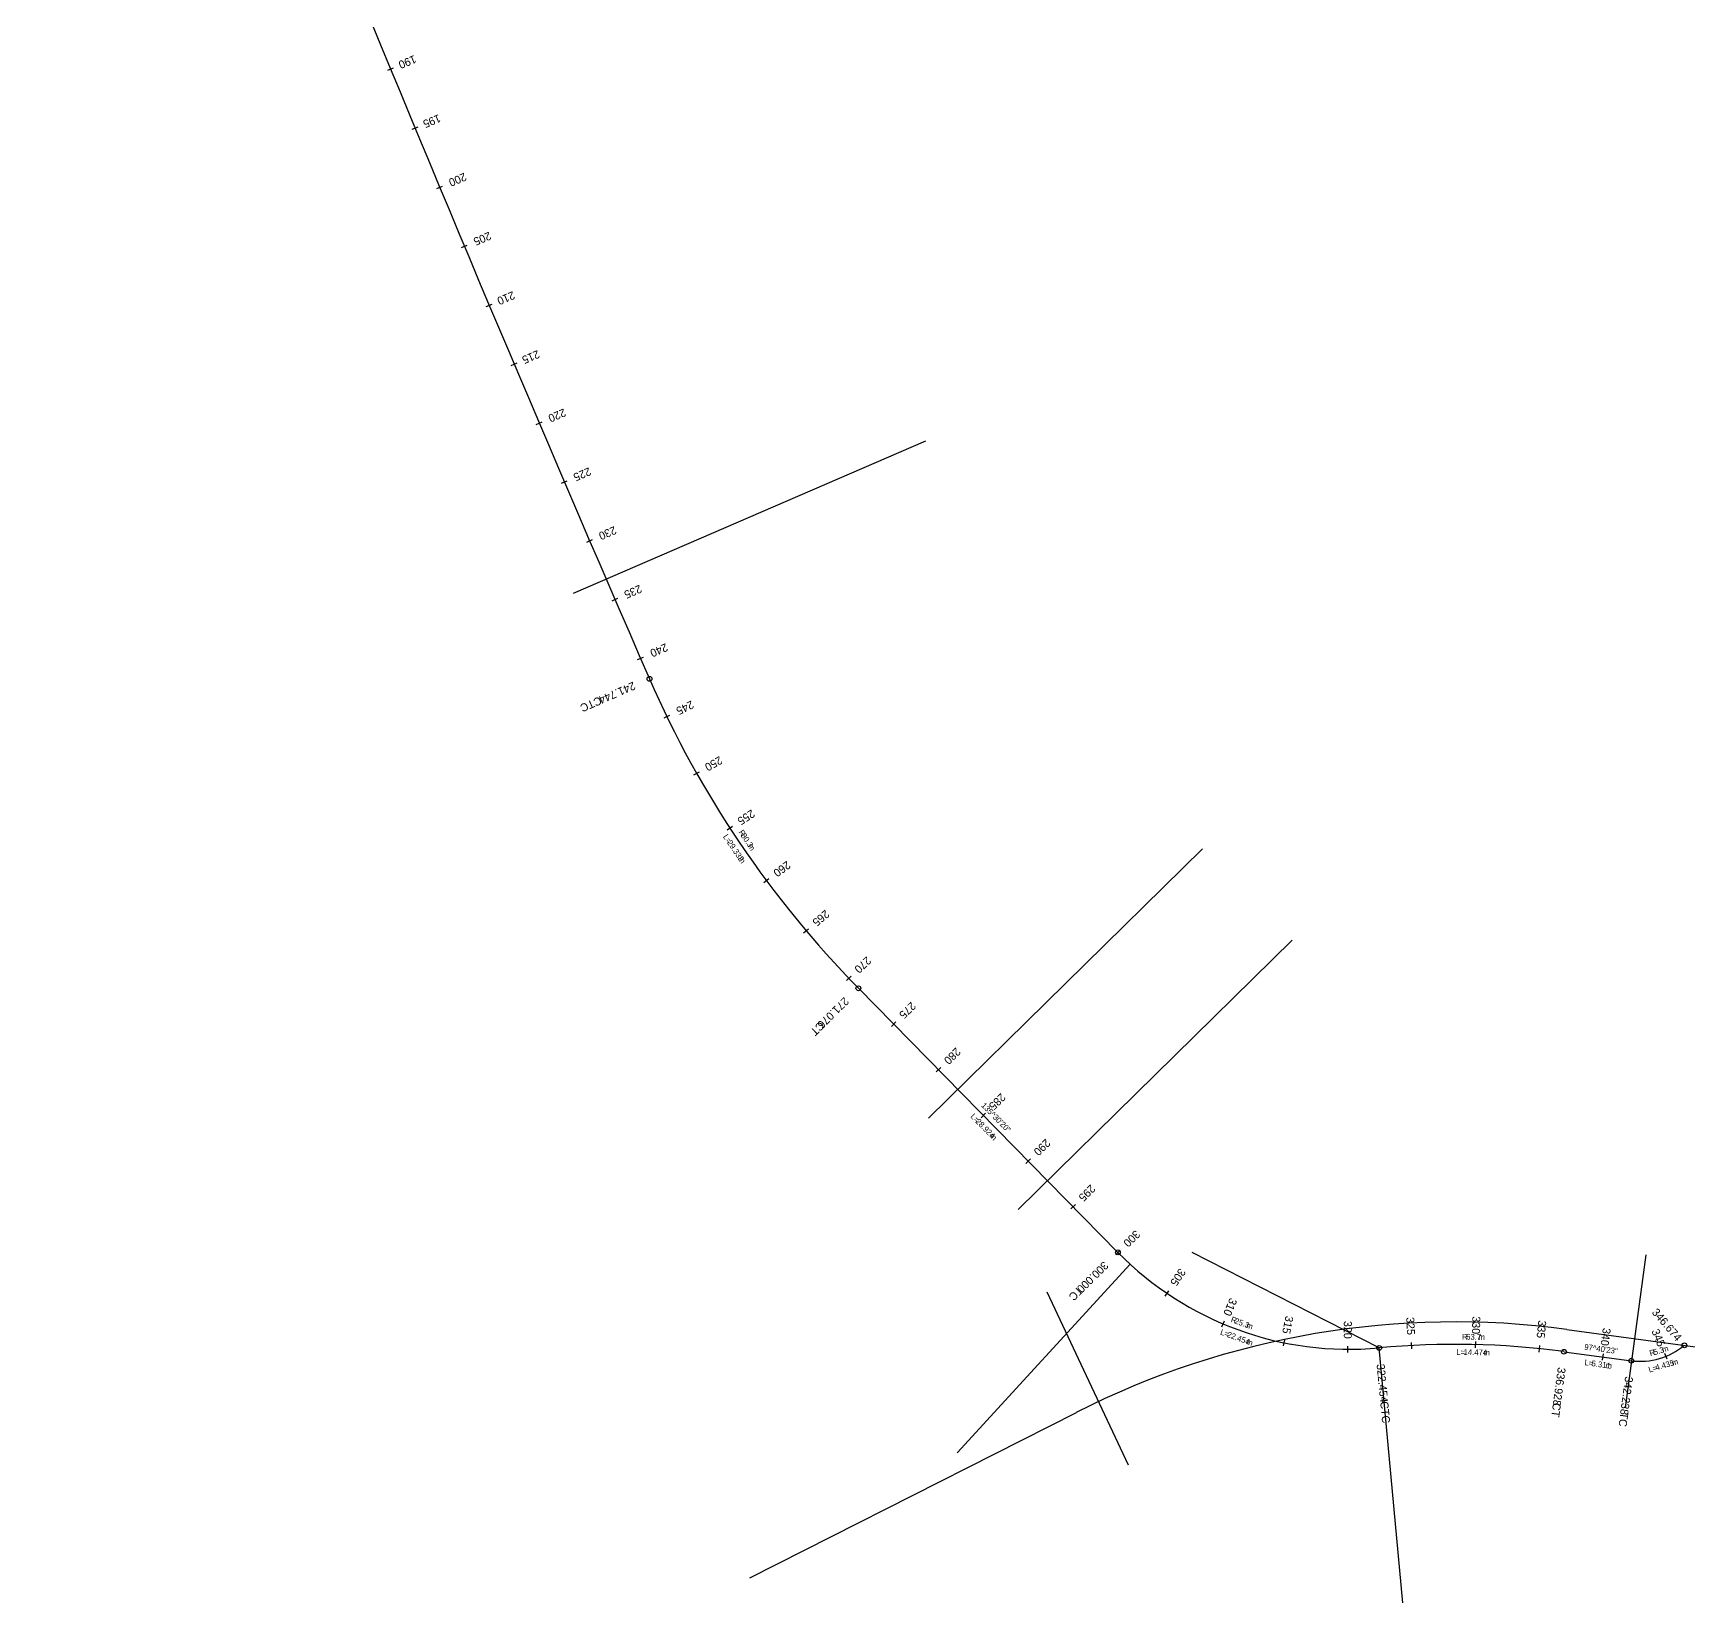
# Model space of a CAD drawing. Extents: x 268779 to 269084, y 5769260 to 5769502.
# Drawn here: x 268799.2 to 268928.6, y 5769259.6 to 5769382.2 of the extents above; entities that cross this region are included whole.
import ezdxf

# ---------------------------------------------------------------- set-up
doc = ezdxf.new("R2010")
doc.units = 0
for name, color, linetype in [('_CIVIL_CONSTRUCTION', 7, 'Continuous'), ('CORRIDOR_GRAPHICS_TEMPLATE_INTERVAL', 7, 'Continuous'), ('EARTHWORKS_BATTER_LINE', 7, 'Continuous'), ('EARTHWORKS_BATTER_TOE', 7, 'Continuous'), ('KERB_BACK', 7, 'Continuous'), ('KERB_LINE', 7, 'Continuous'), ('KERB_TOP', 7, 'Continuous'), ('ROAD_VERGE1', 7, 'Continuous'), ('SUBSURFACE_KERB', 7, 'Continuous'), ('TEMPLATE_CONTROL_POINT_HORZ AND VERT', 7, 'Continuous'), ('TEMPLATE_ITL_DNC', 7, 'Continuous')]:
    doc.layers.add(name, color=color, linetype=linetype)

msp = doc.modelspace()

# ---------------------------------------------------------------- linework, layer by layer
at = {"layer": '_CIVIL_CONSTRUCTION'}
for p, q in [((268863.7, 5769307.56), (268883.97, 5769286.93)), ((268918.82, 5769279.17), (268924.08, 5769278.47))]:
    msp.add_line(p, q, dxfattribs=at)
for centre, radius, start, end in [((271275.1, 5770390.62), 2648.6, 200.80655, 203.56515), ((268920.98, 5769363.84), 80.3, 203.5651, 224.4943), ((268902.02, 5769304.66), 25.3, 224.4943, 275.3454), ((268910.31, 5769216.05), 63.7, 82.327, 95.3454), ((268924.79, 5769283.72), 5.3, 262.327, 310.2744)]:
    msp.add_arc(centre, radius, start, end, dxfattribs=at)
at = {"layer": 'CORRIDOR_GRAPHICS_TEMPLATE_INTERVAL'}
for p, q in [((268868.95, 5769350.29), (268841.43, 5769338.4)), ((268890.58, 5769318.44), (268869.18, 5769297.42)), ((268897.59, 5769311.31), (268876.19, 5769290.28)), ((268871.41, 5769271.27), (268884.93, 5769286.01)), ((268925.2, 5769286.75), (268923.59, 5769274.8)), ((268878.43, 5769283.85), (268884.78, 5769270.34)), ((268919.05, 5769280.91), (268986.01, 5769271.89)), ((268906.24, 5769259.55), (268904.38, 5769279.47)), ((268855.22, 5769261.5), (268880.73, 5769274.43))]:
    msp.add_line(p, q, dxfattribs=at)
msp.add_arc((268910.31, 5769216.05), 65.45, 82.327, 116.8759, dxfattribs=at)
at = {"layer": 'EARTHWORKS_BATTER_TOE'}
for p, q in [((268826.93, 5769379.27), (268827.39, 5769379.46)), ((268828.84, 5769374.65), (268829.3, 5769374.84)), ((268830.76, 5769370.03), (268831.22, 5769370.22)), ((268832.69, 5769365.42), (268833.15, 5769365.61)), ((268834.63, 5769360.81), (268835.09, 5769361)), ((268836.58, 5769356.2), (268837.04, 5769356.4)), ((268838.54, 5769351.6), (268839, 5769351.8)), ((268840.5, 5769347), (268840.96, 5769347.2)), ((268842.48, 5769342.41), (268842.94, 5769342.61)), ((268844.46, 5769337.82), (268844.92, 5769338.02)), ((268846.45, 5769333.23), (268846.91, 5769333.43)), ((268848.52, 5769328.67), (268848.97, 5769328.88)), ((268850.85, 5769324.23), (268851.28, 5769324.47)), ((268853.45, 5769319.94), (268853.87, 5769320.21)), ((268856.31, 5769315.82), (268856.71, 5769316.12)), ((268859.42, 5769311.89), (268859.8, 5769312.21)), ((268862.77, 5769308.16), (268863.14, 5769308.5)), ((268866.28, 5769304.58), (268866.63, 5769304.94)), ((268869.78, 5769301.02), (268870.14, 5769301.37)), ((268873.28, 5769297.45), (268873.64, 5769297.8)), ((268876.79, 5769293.88), (268877.14, 5769294.24)), ((268880.29, 5769290.32), (268880.65, 5769290.67)), ((268883.8, 5769286.75), (268884.15, 5769287.1)), ((268887.67, 5769283.52), (268887.95, 5769283.94)), ((268892.1, 5769281.11), (268892.29, 5769281.58)), ((268896.91, 5769279.62), (268897.01, 5769280.11)), ((268901.93, 5769279.11), (268901.93, 5769279.61)), ((268906.93, 5769279.4), (268906.9, 5769279.9)), ((268911.91, 5769279.48), (268911.92, 5769279.97)), ((268916.88, 5769279.15), (268916.93, 5769279.65)), ((268921.83, 5769278.52), (268921.9, 5769279.01)), ((268926.88, 5769278.58), (268926.7, 5769279.04))]:
    msp.add_line(p, q, dxfattribs=at)
at = {"layer": 'KERB_TOP'}
for centre in [(268847.38, 5769331.73), (268863.7, 5769307.56), (268883.97, 5769286.93), (268904.38, 5769279.47), (268918.82, 5769279.17), (268928.22, 5769279.67), (268924.08, 5769278.47)]:
    msp.add_circle(centre, 0.188, dxfattribs=at)
at = {"layer": 'TEMPLATE_CONTROL_POINT_HORZ AND VERT'}
msp.add_line((268904.38, 5769279.47), (268889.77, 5769286.91), dxfattribs=at)

# ---------------------------------------------------------------- texts
at = {"layer": 'EARTHWORKS_BATTER_LINE'}
for s, rotation, p in [('190', 202.4458, (268829, 5769380.46)), ('195', 202.554, (268830.91, 5769375.84)), ('200', 202.6621, (268832.92, 5769371.27)), ('205', 202.7703, (268834.85, 5769366.66)), ('210', 202.8784, (268836.7, 5769362.02)), ('215', 202.9866, (268838.64, 5769357.42)), ('220', 203.0948, (268840.69, 5769352.86)), ('225', 203.2029, (268842.65, 5769348.26)), ('230', 203.3111, (268844.63, 5769343.67)), ('235', 203.4193, (268846.61, 5769339.09)), ('240', 203.5274, (268848.64, 5769334.52)), ('245', 205.8882, (268850.65, 5769330.05)), ('250', 209.4558, (268852.85, 5769325.71)), ('255', 213.0234, (268855.35, 5769321.55)), ('260', 216.591, (268858.11, 5769317.54)), ('265', 220.1586, (268861.11, 5769313.72)), ('270', 223.7262, (268864.34, 5769310.09)), ('275', 224.4943, (268867.82, 5769306.54)), ('280', 224.4943, (268871.32, 5769302.97)), ('285', 224.4943, (268874.83, 5769299.41)), ('290', 224.4943, (268878.33, 5769295.84)), ('295', 224.4943, (268881.84, 5769292.27)), ('300', 224.4943, (268885.34, 5769288.71)), ('305', 235.8176, (268888.8, 5769285.74)), ('310', 247.1409, (268892.73, 5769283.42)), ('315', 258.4642, (268897.08, 5769282.01)), ('330', 268.5583, (268911.66, 5769281.95)), ('346.674', 310.2744, (268925.64, 5769282.23)), ('320', 269.7874, (268901.62, 5769281.58)), ('325', 273.0556, (268906.49, 5769281.86)), ('335', 264.061, (268916.82, 5769281.65)), ('340', 262.327, (268921.86, 5769281.06)), ('345', 292.1823, (268925.64, 5769280.79))]:
    msp.add_text(s, height=0.625, rotation=rotation, dxfattribs=at).set_placement(p)
at = {"layer": 'KERB_BACK'}
for s, rotation, p in [('R', 304.0297, (268854.32, 5769319.74)), ('80.3', 304.0297, (268854.49, 5769319.48)), ('m', 304.0297, (268855.04, 5769318.67)), ('R', 339.9199, (268892.75, 5769281.51)), ('25.3', 339.9199, (268893.04, 5769281.4)), ('m', 339.9199, (268893.96, 5769281.07)), ('R', 358.8362, (268910.85, 5769280.12)), ('63.7', 358.8362, (268911.17, 5769280.12)), ('m', 358.8362, (268912.14, 5769280.1)), ('R', 16.3007, (268925.57, 5769278.82)), ('5.3', 16.3007, (268925.88, 5769278.9)), ('m', 16.3007, (268926.54, 5769279.1))]:
    msp.add_text(s, height=0.45, rotation=rotation, dxfattribs=at).set_placement(p)
at = {"layer": 'KERB_LINE'}
for s, rotation, p in [('241.744', 203.5651, (268846.11, 5769331.52)), ('CTC', 203.5651, (268843.47, 5769330.37)), ('271.076', 224.4943, (268862.59, 5769306.91)), ('CT', 224.4943, (268860.68, 5769305.02)), ('300.000', 224.4943, (268882.86, 5769286.27)), ('TC', 224.4943, (268880.87, 5769284.32)), ('322.454', 275.3454, (268904.18, 5769278.19)), ('336.928', 262.327, (268918.34, 5769277.98)), ('342.238', 262.327, (268923.6, 5769277.27)), ('CTC', 275.3454, (268904.46, 5769275.27)), ('CT', 262.327, (268917.97, 5769275.21)), ('TC', 262.327, (268923.23, 5769274.46))]:
    msp.add_text(s, height=0.625, rotation=rotation, dxfattribs=at).set_placement(p)
at = {"layer": 'ROAD_VERGE1'}
for s, rotation, p in [('L=', 314.4943, (268872.42, 5769297.51)), ('28.924', 314.4943, (268872.81, 5769297.11)), ('m', 314.4943, (268873.91, 5769295.99)), ('L=', 352.327, (268920.4, 5769278.13)), ('5.311', 352.327, (268920.95, 5769278.05)), ('m', 352.327, (268922.04, 5769277.91))]:
    msp.add_text(s, height=0.45, rotation=rotation, dxfattribs=at).set_placement(p)
at = {"layer": 'SUBSURFACE_KERB'}
for s, rotation, p in [('135^30\'20"', 314.4943, (268873.26, 5769298.37)), ('97^40\'23"', 352.327, (268920.38, 5769279.34))]:
    msp.add_text(s, height=0.45, rotation=rotation, dxfattribs=at).set_placement(p)
at = {"layer": 'TEMPLATE_ITL_DNC'}
for s, rotation, p in [('L=', 304.0297, (268853.1, 5769319.4)), ('29.332', 304.0297, (268853.41, 5769318.94)), ('m', 304.0297, (268854.27, 5769317.67)), ('L=', 339.9199, (268891.92, 5769280.53)), ('22.454', 339.9199, (268892.45, 5769280.34)), ('m', 339.9199, (268893.95, 5769279.79)), ('L=', 358.8362, (268910.41, 5769278.93)), ('14.474', 358.8362, (268910.97, 5769278.92)), ('m', 358.8362, (268912.53, 5769278.89)), ('L=', 16.3007, (268925.49, 5769277.54)), ('4.435', 16.3007, (268926.03, 5769277.7)), ('m', 16.3007, (268927.3, 5769278.07))]:
    msp.add_text(s, height=0.45, rotation=rotation, dxfattribs=at).set_placement(p)

doc.saveas('drawing.dxf')
